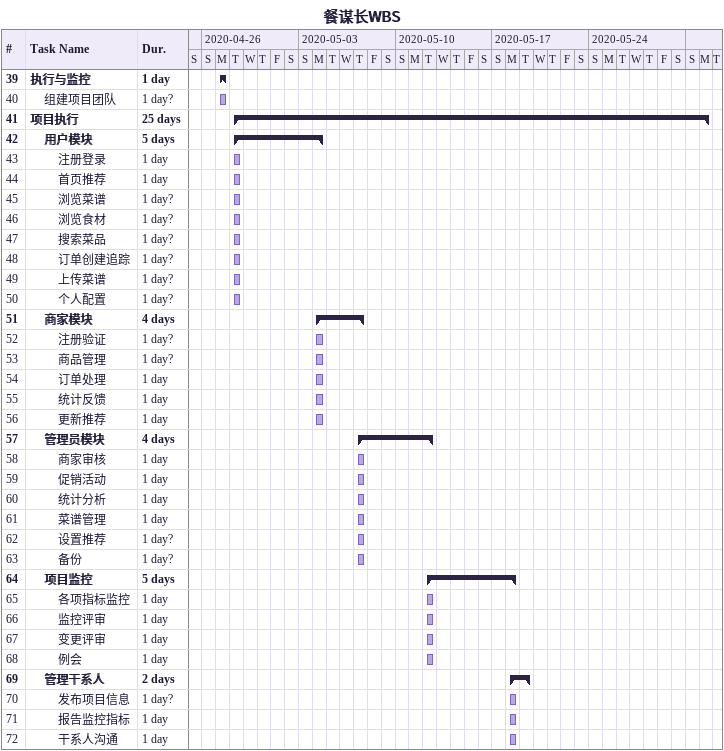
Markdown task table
餐谋长WBS

| ID | Level | Task | Duration | Start | Finish |
|---|---|---|---|---|---|
| 39 | 1 | **执行与监控** | 1d | 2020-04-27 | 2020-04-27 |
| 40 | 2 | 组建项目团队 | 1d? | 2020-04-27 | 2020-04-27 |
| 41 | 1 | **项目执行** | 25d | 2020-04-28 | 2020-06-01 |
| 42 | 2 | **用户模块** | 5d | 2020-04-28 | 2020-05-04 |
| 43 | 3 | 注册登录 | 1d | 2020-04-28 | 2020-04-28 |
| 44 | 3 | 首页推荐 | 1d | 2020-04-28 | 2020-04-28 |
| 45 | 3 | 浏览菜谱 | 1d? | 2020-04-28 | 2020-04-28 |
| 46 | 3 | 浏览食材 | 1d? | 2020-04-28 | 2020-04-28 |
| 47 | 3 | 搜索菜品 | 1d? | 2020-04-28 | 2020-04-28 |
| 48 | 3 | 订单创建追踪 | 1d? | 2020-04-28 | 2020-04-28 |
| 49 | 3 | 上传菜谱 | 1d? | 2020-04-28 | 2020-04-28 |
| 50 | 3 | 个人配置 | 1d? | 2020-04-28 | 2020-04-28 |
| 51 | 2 | **商家模块** | 4d | 2020-05-04 | 2020-05-07 |
| 52 | 3 | 注册验证 | 1d? | 2020-05-04 | 2020-05-04 |
| 53 | 3 | 商品管理 | 1d? | 2020-05-04 | 2020-05-04 |
| 54 | 3 | 订单处理 | 1d | 2020-05-04 | 2020-05-04 |
| 55 | 3 | 统计反馈 | 1d | 2020-05-04 | 2020-05-04 |
| 56 | 3 | 更新推荐 | 1d | 2020-05-04 | 2020-05-04 |
| 57 | 2 | **管理员模块** | 4d | 2020-05-07 | 2020-05-12 |
| 58 | 3 | 商家审核 | 1d | 2020-05-07 | 2020-05-07 |
| 59 | 3 | 促销活动 | 1d | 2020-05-07 | 2020-05-07 |
| 60 | 3 | 统计分析 | 1d | 2020-05-07 | 2020-05-07 |
| 61 | 3 | 菜谱管理 | 1d | 2020-05-07 | 2020-05-07 |
| 62 | 3 | 设置推荐 | 1d? | 2020-05-07 | 2020-05-07 |
| 63 | 3 | 备份 | 1d? | 2020-05-07 | 2020-05-07 |
| 64 | 2 | **项目监控** | 5d | 2020-05-12 | 2020-05-18 |
| 65 | 3 | 各项指标监控 | 1d | 2020-05-12 | 2020-05-12 |
| 66 | 3 | 监控评审 | 1d | 2020-05-12 | 2020-05-12 |
| 67 | 3 | 变更评审 | 1d | 2020-05-12 | 2020-05-12 |
| 68 | 3 | 例会 | 1d | 2020-05-12 | 2020-05-12 |
| 69 | 2 | **管理干系人** | 2d | 2020-05-18 | 2020-05-19 |
| 70 | 3 | 发布项目信息 | 1d? | 2020-05-18 | 2020-05-18 |
| 71 | 3 | 报告监控指标 | 1d | 2020-05-18 | 2020-05-18 |
| 72 | 3 | 干系人沟通 | 1d | 2020-05-18 | 2020-05-18 |
